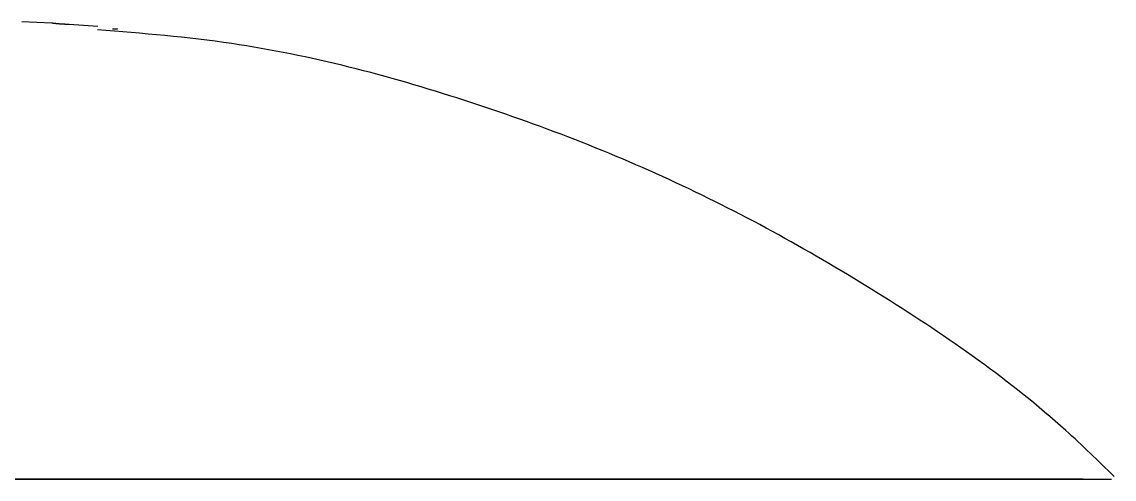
# Model space of a CAD drawing. Header units: millimetres. Extents: x -2553 to 1703, y -1801 to 643.
# Drawn here: x 1099.45 to 1109.39, y 40 to 44.16 of the extents above; entities that cross this region are included whole.
import ezdxf

# ---------------------------------------------------------------- set-up
doc = ezdxf.new("R2010")
doc.units = ezdxf.units.MM
doc.layers.add('DIKOM_ОБЪЕКТ', color=7, linetype='Continuous')

msp = doc.modelspace()

# ---------------------------------------------------------------- linework, layer by layer
at = {"layer": 'DIKOM_ОБЪЕКТ', "color": 7, "linetype": 'Continuous'}
for p, q in [((1099.7213, 44.1452), (1099.4486, 44.1575)), ((1099.7228, 44.145), (1099.7213, 44.1452)), ((1099.7243, 44.1448), (1099.7228, 44.145)), ((1099.726, 44.1445), (1099.7243, 44.1448)), ((1099.7277, 44.1443), (1099.726, 44.1445)), ((1099.7296, 44.1441), (1099.7277, 44.1443)), ((1099.7315, 44.1438), (1099.7296, 44.1441)), ((1099.7334, 44.1436), (1099.7315, 44.1438)), ((1099.7356, 44.1433), (1099.7334, 44.1436)), ((1099.7377, 44.1431), (1099.7356, 44.1433)), ((1099.74, 44.1428), (1099.7377, 44.1431)), ((1099.7422, 44.1426), (1099.74, 44.1428)), ((1099.7445, 44.1423), (1099.7422, 44.1426)), ((1099.7471, 44.1421), (1099.7445, 44.1423)), ((1099.7495, 44.1418), (1099.7471, 44.1421)), ((1099.752, 44.1416), (1099.7495, 44.1418)), ((1099.7546, 44.1413), (1099.752, 44.1416)), ((1099.7572, 44.141), (1099.7546, 44.1413)), ((1099.76, 44.1408), (1099.7572, 44.141)), ((1099.7627, 44.1405), (1099.76, 44.1408)), ((1099.7655, 44.1403), (1099.7627, 44.1405)), ((1099.7684, 44.14), (1099.7655, 44.1403)), ((1099.7712, 44.1398), (1099.7684, 44.14)), ((1099.774, 44.1395), (1099.7712, 44.1398)), ((1099.777, 44.1393), (1099.774, 44.1395)), ((1099.7828, 44.1388), (1099.777, 44.1393)), ((1099.7888, 44.1383), (1099.7828, 44.1388)), ((1099.7948, 44.1378), (1099.7888, 44.1383)), ((1099.8009, 44.1374), (1099.7948, 44.1378)), ((1099.807, 44.1369), (1099.8009, 44.1374)), ((1099.8129, 44.1365), (1099.807, 44.1369)), ((1099.8188, 44.1361), (1099.8129, 44.1365)), ((1099.8248, 44.1357), (1099.8188, 44.1361)), ((1099.8277, 44.1356), (1099.8248, 44.1357)), ((1099.8305, 44.1354), (1099.8277, 44.1356)), ((1099.8334, 44.1352), (1099.8305, 44.1354)), ((1099.8362, 44.135), (1099.8334, 44.1352)), ((1099.8389, 44.1349), (1099.8362, 44.135)), ((1099.8416, 44.1347), (1099.8389, 44.1349)), ((1099.8444, 44.1346), (1099.8416, 44.1347)), ((1099.8469, 44.1345), (1099.8444, 44.1346)), ((1099.8495, 44.1343), (1099.8469, 44.1345)), ((1099.852, 44.1342), (1099.8495, 44.1343)), ((1099.8545, 44.1341), (1099.852, 44.1342)), ((1099.8568, 44.134), (1099.8545, 44.1341)), ((1099.8592, 44.1339), (1099.8568, 44.134)), ((1099.8615, 44.1338), (1099.8592, 44.1339)), ((1099.8637, 44.1337), (1099.8615, 44.1338)), ((1099.8658, 44.1337), (1099.8637, 44.1337)), ((1099.8678, 44.1336), (1099.8658, 44.1337)), ((1099.8698, 44.1336), (1099.8678, 44.1336)), ((1099.8716, 44.1335), (1099.8698, 44.1336)), ((1099.8735, 44.1335), (1099.8716, 44.1335)), ((1099.8752, 44.1335), (1099.8735, 44.1335)), ((1099.8783, 44.1335), (1099.8752, 44.1335)), ((1100.1409, 44.1149), (1099.8783, 44.1335)), ((1100.2723, 44.0938), (1100.2826, 44.0937)), ((1100.2826, 44.0937), (1100.2916, 44.0937)), ((1100.2916, 44.0937), (1100.2994, 44.0938)), ((1100.2994, 44.0938), (1100.3061, 44.094)), ((1100.3061, 44.094), (1100.3114, 44.0943)), ((1100.3114, 44.0943), (1100.3154, 44.0948)), ((1100.3154, 44.0948), (1100.3182, 44.0953)), ((1100.3182, 44.0953), (1100.3197, 44.096)), ((1100.3197, 44.096), (1100.3199, 44.0967)), ((1109.107, 39.9962), (1094.585, 39.9962))]:
    msp.add_line(p, q, dxfattribs=at)
for points, knots in [([(1109.3902, 40.0214), (1109.2453, 40.1624), (1108.6101, 40.7801), (1107.3006, 41.6883), (1105.4725, 42.7177), (1103.4737, 43.4846), (1101.6783, 43.9595), (1100.5464, 44.0522), (1100.1378, 44.0857)], [0, 0, 0, 0, 0.058908, 0.2581, 0.461743, 0.669364, 0.880656, 1, 1, 1, 1]), ([(1094.4509, 39.9962), (1095.624, 39.9962), (1097.9702, 39.9962), (1101.6845, 39.9962), (1105.0275, 39.9962), (1107.6206, 39.9962), (1109.2236, 39.9962), (1109.322, 39.9962), (1109.3664, 39.9962)], [0, 0, 0, 0, 0.171819, 0.343636, 0.515454, 0.687273, 0.859091, 1, 1, 1, 1])]:
    msp.add_open_spline(points, degree=3, knots=knots, dxfattribs=at)

doc.saveas('drawing.dxf')
